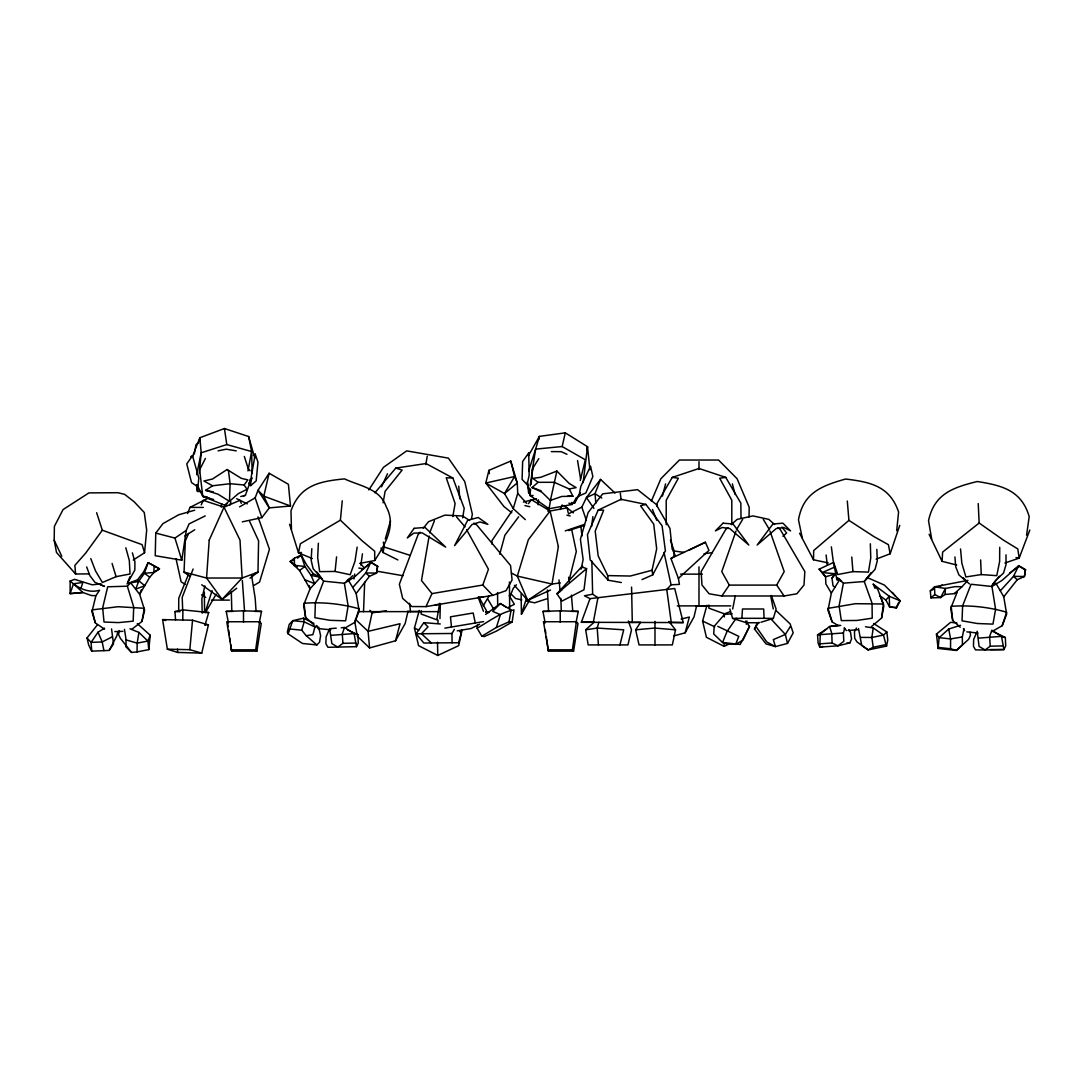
<?xml version="1.0" encoding="UTF-8"?>
<svg xmlns="http://www.w3.org/2000/svg" width="1084" height="1084" viewBox="0 0 1084 1084"><rect width="100%" height="100%" fill="white"/><g stroke="black" fill="none" stroke-linecap="round" stroke-linejoin="round"><path stroke-width="1.5" d="M70.135 581.024L70.135 593.639L82.845 592.501L91.571 595.577L95.92 595.644L99.552 590.238C88.725 593.463 78.062 588.219 70.135 581.024L74.579 579.344L92.181 584.804L101.191 583.883M731.795 524.67L731.808 500.239L719.668 478.207L725.738 477.394L740.846 503.166L741.009 518.084M668.923 621.484L675.522 629.818L672.351 644.912L639.059 644.912L635.63 629.818L640.617 622.257L632.297 622.365L631.566 587.094M178.697 611.322L178.752 598.26L188.616 574.005M963.961 628.801L962.335 636.972L962.429 644.966L956.332 650.454L950.546 648.76L950.6 638.923L948.73 629.032L960.505 625.292M999.719 547.325L999.624 561.593L996.765 575.672L981.25 574.574L965.885 576.959L961.833 563.165L960.532 548.951M491.892 544.073L491.919 540.713L512.231 510.591M124.457 629.37L126.11 639.912L125.893 646.755L131.57 652.446L137.072 651.89L137.167 643.124L138.928 632.419L129.958 628.788M657.134 506.485L657.175 503.166L672.27 477.394L699.004 468.478L725.738 477.394M88.834 573.883L75.582 573.992L56.504 552.447L54.2 540.238L54.39 526.363L63.062 509.588L88.902 492.908L117.871 492.705L124.66 494.372L134.145 501.784L144.267 512.488L146.679 530.062L144.565 552.732L133.251 560.022M182.776 619.831L182.911 609.872L208.697 612.528L204.971 625.305M749.044 516.987L749.179 507.217L737.079 478.708L718.543 460.022L679.424 460.022L660.888 478.708L651.335 501.214M421.256 610.739L421.175 614.059L438.031 620.238L437.936 623.368M708.895 605.075L708.828 608.138L724.383 613.842L730.494 611.566M828.217 562.908L813.488 559.778L813.691 550.55L848.921 520.361L847.295 501.011M194.673 510.212L178.63 514.805L162.979 523.599L155.771 533.071L155.229 555.713L181.8 560.198L186.258 530.388L189.077 523.897L205.242 515.889M439.955 618.598L440.348 603.571M674.004 556.173L674.153 550.997L670.454 540.225M127.993 583.436L137.573 579.777L143.698 571.81L148.129 562.664L154.104 565.78L153.901 572.474L149.727 577.176L139.66 594.317L144.619 610.17L141.936 621.471L131.909 629.208M724.288 616.986L724.383 613.842M344.617 628.259L354.78 622.365L359.129 608.842C341.297 603.761 322.531 601.864 304.035 603.273L305.593 617.392L314.346 625.211M229.469 501.35L230.106 483.708L228.507 470.998L227.071 469.535L212.423 479.047L203.928 480.984L212.532 485.781L230.106 483.708L244.09 484.995L247.057 489.291L238.29 493.667L229.469 501.35L217.952 494.168L205.621 490.32L212.532 485.781M104.47 629.113L95.311 622.88L92.113 609.885L118.142 606.715L144.335 608.3L141.936 621.471M363.519 611.633L364.685 582.216M654.993 621.43L654.98 644.912M991.928 631.566L1002.185 625.712L1006.643 612.203C988.703 607.013 969.828 605.007 951.196 606.308L952.687 620.454L960.207 627.202M231.312 591.823L231.813 611.417M318.384 543.192L317.653 557.42L319.658 571.634L335.091 571.444L350.186 574.723L355.01 561.2L357.151 547.108M137.316 623.639L150.229 635.251L148.806 649.628L137.072 651.89M538.152 504.819L538.463 499.846M311.826 548.694L311.122 560.13L313.127 568.68L322.178 579.019M956.711 565.021L942.064 561.336L942.646 552.054L979.15 523.016L978.229 503.572M250.133 479.25L249.388 484.236L250.648 485.632L251.231 476.784L255.214 454.155L253.29 455.239M477.109 628.164C488.965 621.62 500.456 612.23 513.979 609.899L512.163 621.986L496.431 631.118L484.331 636.538L481.852 636.213L477.109 628.164L477.326 625.021M945.045 594.466L945.451 588.436L955.031 586.647L961.955 586.729L967.849 580.387L934.53 586.823L930.289 590.875L930.939 597.867L940.614 597.582L945.045 594.466L954.448 593.612L957.321 591.878L950.749 608.273L952.687 620.454M729.871 609.018L732.608 618.408L741.862 618.314L742.499 608.991L763.664 608.991L764.098 618.314L773.366 618.408L776.103 609.018L771.32 595.441M848.853 629.804L850.506 632.229L851.536 639.018L849.856 642.92L837.946 645.82L819.761 647.121L820.29 634.086L829.545 626.484L840.737 625.414M201.746 653.124L189.822 649.682L192.532 620.238L162.6 619.601L167.37 649.194L177.668 652.433L201.746 653.124L208.426 624.845L192.532 620.238M198.02 486.364L197.545 491.404L200.716 491.58M199.293 472.936L201.19 452.787L199.849 437.733L224.429 428.532L248.642 436.527L254.862 458.342M192.505 455.714L186.76 463.911L191.516 482.543L197.965 486.933L198.806 478.085L192.505 455.714L190.703 456.798M359.983 563.355L374.712 560.536L374.685 551.241L361.988 540.672L340.39 520.171L342.273 500.822M583.138 482.529L587.501 446.703L565.292 432.841L539.398 436.391L528.789 455.104M291.46 529.426L290.986 510.794C300.2 485.239 319.441 481.337 344.495 478.884C359.698 486.038 379.969 488.41 386.189 506.675C396.758 525.577 384.874 544.547 374.712 560.536M335.091 571.444L336.582 556.878M530.604 489.114L529.968 495.469L549.06 508.762L572.013 504.48L580.374 493.017M531.092 484.358L532.691 468.491L538.802 458.627M896.671 530.713L898.595 512.041C889.95 486.242 870.533 482.001 845.588 479.033C821.333 485.862 803.054 493.071 798.488 519.886L802.309 538.098M527.068 484.724L529.155 475.293L528.721 452.949L522.651 461.472L522.082 479.385L527.081 484.616M970.072 632.148L970.451 635.373L968.622 639.33L956.332 650.454L938.121 648.462L939.123 637.677L948.73 629.032M581.62 566.864L586.566 568.626L584.019 589.737L561.878 601.119L556.946 593.747L581.62 566.864L583.124 559.561L580.401 539.236L588.151 512.502L602.69 493.857L637.582 489.67L656.132 504.358L669.98 528.504L672.134 548.883L675.332 555.631L670.942 558.504L678.408 578.422L679.411 584.398L671.077 584.804L666.755 589.452L671.267 622.555M549.06 508.762L550.753 499.236M528.342 455.781L528.721 452.949M527.501 483.45L528.667 493.03L529.087 489.873M591.579 526.431L592.907 516.621M1026.589 535.198L1029.204 516.567C1021.413 490.388 1002.253 485.456 977.294 481.513C952.768 487.515 934.096 494.019 928.541 520.754L931.698 539.154M119.186 630.59L118.603 634.668L120.324 638.232L131.57 652.446M360.864 565.157L362.462 553.802M256.867 651.145L255.661 649.831L259.672 621.742L226.773 621.742L231.678 651.145L256.867 651.145L261.258 623.503L259.672 621.742M530.198 485.889L532.691 468.491M573.585 651.145L572.393 649.831L576.39 621.742L543.504 621.742L548.396 651.145L573.585 651.145L577.989 623.503L576.39 621.742M865.506 626.769L873.23 627.934L871.875 637.473L873.216 647.229L868.149 649.899L861.739 645.414L858.501 628.557M305.593 617.392L303.601 605.238L310.038 588.829L299.563 570.523L290.2 561.526L294.374 558.219L301.162 555.116L306.731 565.062L313.29 573.707L320.417 577.284L323.642 581.146L344.373 583.246L354.305 577.149L370.823 562.271L377.557 566.255L376.582 573.097L369.441 576.349L356.162 593.49L359.17 610.848L354.78 622.365M353.98 578.937L354.712 574.032M991.941 586.485L995.6 609.303L992.958 624.113L977.389 623.517L962.036 620.834L962.619 605.807L971.074 584.262L991.941 586.485L1001.982 580.441L1018.703 565.645L1025.464 569.669L1024.434 576.512L1017.226 579.737L1003.757 596.81L1006.67 614.208L1002.185 625.712M199.32 441.066L199.849 437.733L192.261 457.123M874.991 588.355L873.27 584.195L877.755 589.439L883.433 604.005L881.59 618.029L871.346 626.701M528.667 493.03L529.439 488.152M532.285 470.253L535.645 449.115L539.398 436.391L538.694 439.67M462.651 517.854L464.209 508.328L452.882 478.017L425.998 463.546L395.809 468.085L374.901 492.8M429.142 536.079L421.473 580.509L431.974 593.598L482.8 585.035L492.719 595.36L506.025 590.685L512.068 579.981L510.55 565.496L476.703 524.913L473.857 523.125M436.933 619.14L439.67 603.314M383.099 502.841L385.091 491.35L402.137 470.09L395.809 468.085M377.557 566.255L376.582 573.097L365.769 572.962L352.72 587.501L356.162 593.49M425.795 464.589L427.245 456.256M452.814 516.662L455.104 503.532L446.242 477.773L452.882 478.017M481.852 636.213L496.377 627.487L509.019 621.796L511.092 609.994L500.334 603.544L485.646 614.398M1025.464 569.669L1024.434 576.512L1013.54 576.322L1000.329 590.807L1003.757 596.81M194.293 454.033L196.014 444.684L198.697 442.692M471.445 519.073L472.353 514.209L464.738 481.526L448.41 458.139L406.676 450.876L383.411 467.38L368.845 489.927M593.314 622.324L597.934 597.704L592.636 594.208L584.452 595.78L589.994 598.653L674.709 588.504L683.232 622.582L581.349 622.297L589.994 598.653M881.59 618.029L883.853 605.942L879.978 595.441M247.951 470.89L251.623 451.54L248.642 436.527M586.878 449.996L587.501 446.703L589.899 469.819M836.618 579.466L839.531 579.899L843.393 583.151L839.097 605.793L841.319 620.604L856.848 620.454L872.214 618.192L872.051 603.219L864.246 581.512L867.593 577.704L884.354 585.062L900.248 600.793L896.549 607.677L889.612 607.013L885.899 600.075L879.747 595.672M221.15 507.095L221.773 503.83M579.005 495.849L580.834 486.364L590.55 466.201L592.867 476.526L585.807 493.044L579.276 495.808M732.689 608.991L735.277 595.834M836.13 575.374L836.821 579.683L839.531 579.899L831.36 593.083L827.959 610.319L832.119 621.904L837.878 625.387M856.455 628.043L854.463 631.687L854.693 638.273L857.01 641.958L868.149 649.899L886.563 646.091L887.755 640.034L886.834 631.972L873.609 623.476M259.252 622.839L261.529 611.403L243.493 610.807L226.217 611.403L228.439 622.839M575.983 622.785L578.246 611.403L560.225 610.807L542.935 611.403L545.144 622.772M397.896 559.954L383.031 552.501L384.156 547L383.37 542.108M196.678 474.711L201.19 452.787L226.8 444.562L251.623 451.54L252.165 473.044M569.222 488.979L572.935 496.255L561.864 496.445L550.401 500.415L556.891 471.066L569.154 483.41L576.105 487.637L569.222 488.979L554.209 482.299L538.098 482.312L532.8 478.356L540.699 477.312L556.891 471.066M369.888 610.333L372.097 612.853L368.099 631.362L369.576 647.934L395.524 640.793L405.159 623.53L408.018 611.24M652.744 574.872L652.067 570.265L656.687 548.829L653.72 524.128L640.536 505.781L645.874 504.399L662.094 525.781L665.4 550.902L652.744 574.872L641.999 579.574M462.177 629.655L458.695 645.644L437.76 655.468L418.559 645.644L414.44 628.056L419.251 610.455M746.28 624.303L746.984 621.064M318.696 627.053L320.607 635.658L319.55 642.189L316.867 644.939L302.49 643.476L288.127 633.855L292.775 620.671L303.506 618.178L313.913 623.395M117.777 631.85L116.882 635.766L109.199 650.427L91.584 651.145L88.631 644.844L87.045 637.948L97.384 624.858M528.694 470.849L535.645 449.115L562.149 446.54L565.292 432.841M204.862 585.916L201.854 598.896L202.193 613.11M269.117 473.247L258.006 490.28L269.293 507.895L290.485 505.998L288.398 484.291L269.117 473.247L263.805 496.16L269.293 507.895L261.867 517.624L242.328 521.851M696.565 606.051L694.031 616.891L685.142 632.812L673.963 635.888M548.07 511.431L548.87 508.206M575.916 498.112L574.737 502.895L571.376 502.597M580.238 480.537L585.346 459.779L562.149 446.54M95.92 595.644L91.937 611.769L95.311 622.88M525.306 519.629L513.247 508.64L517.718 493.437L517.285 482.936L510.754 461.052L488.925 470.348L485.781 483.044L503.924 506.513L511.729 512.759M569.154 580.184L576.309 551.526L571.553 528.884M619.94 644.912L623.72 629.818L597.203 628.056L585.672 629.818L588.178 644.912L627.934 644.912L631.498 629.885L628.368 620.983M662.432 496.079L665.59 483.884M395.524 640.793L400.077 623.72L368.099 631.362L355.376 619.249M685.142 632.812L689.343 617.053L681.145 619.018M819.531 643.869L832.092 642.961L837.946 645.82L843.813 641.294L843.393 632.975L844.68 628.164M317.233 626.105L314.956 627.04L312.897 634.655L306.23 635.685L301.745 630.197L289.238 628.923M499.724 554.209L504.9 535.198L518.64 516.783M730.074 643.571L724.126 646.362L706.416 637.297L702.608 621.064L706.917 605.292M598.856 622.257L597.203 628.056L598.422 644.912M385.281 538.911L390.511 520.862M301.745 630.197L304.184 621.823L303.506 618.178M496.377 627.487L500.401 614.642L492.678 611.39L500.334 603.544L505.686 606.85M575.699 499.873L574.737 502.895L579.398 494.575M521.133 594.046L521.431 614.181L526.404 598.598M205.12 612.446L212.098 590.631M80.88 588.531L82.845 582.433L73.468 583.788L70.135 593.639L82.845 592.501L73.468 583.788M229.916 505.022L230.96 501.824M876.129 559.154L890.154 553.775L899.734 525.415M735.982 531.146L721.768 571.62L729.288 585.103L776.686 585.103L784.098 595.983L796.875 593.775L804.003 585.008L804.843 571.62L780.344 529.656L778.041 527.596M329.644 628.693L326.094 636.85L325.891 643.693L327.91 647.284L356.514 646.674L358.276 643.002L357.91 634.75L354.075 633.571L344.509 627.487L342.287 633.815L342.923 643.327L337.788 647.08L331.839 643.571L329.644 628.693L336.257 628.151M243.507 495.93L245.404 495.307L250.81 480.144M482.8 585.035L488.437 569.222L466.621 529.764M141.367 589.723L139.66 594.317L130.649 582.786L127.356 586.2L107.695 586.783L102.641 607.948L104.037 622.04L118.63 622.595L133.169 621.159L133.698 607.013L127.356 586.2M261.867 517.624L255.16 497.868L258.006 490.28L263.805 496.16L290.485 505.998M1029.8 530.076L1019.163 558.125L1004.895 563.016M149.727 577.176L144.389 573.246L153.901 572.474L159.497 568.87L148.129 562.664L144.389 573.246L138.617 581.498L135.703 589.154L144.782 585.726L137.573 579.777M323.642 581.146L315.376 602.704L314.888 617.717L330.132 620.319L345.606 620.82L348.14 606.01L344.373 583.246M193.115 569.019L182.207 597.352L182.695 610.455M483.207 605.848L488.925 596.186M187.613 513.545L189.998 507.393L208.738 497.854M615.007 493.071L600.563 479.385L594.994 493.681L595.861 503.098M429.698 532.813L434.44 520.726M509.629 597.379L513.233 588.382L516.404 584.777M127.614 582.528L129.931 576.783M745.67 621.024L749.491 626.444L740.169 644.479L722.527 642.473L713.706 633.964L714.207 626.295L724.41 614.479L732.161 613.693M150.229 635.251L147.871 641.064L148.806 649.628M645.874 504.399L621.064 499.304L598.165 510.117L587.447 534.724L590.184 559.913L608.138 580.225L621.349 582.528M188.643 533.382L185.323 540.889L184.05 572.108L189.483 575.997M201.258 504.832L203.25 500.32L224.009 507.204L239.903 500.32L241.285 503.315M560.171 509.534L562.203 504.927M381.554 486.824L387.476 473.776M420.131 532.19L418.031 534.805L399.359 584.235L402.679 598.422L411.893 606.552L425.998 606.606L431.974 593.598M776.279 610.753L790.141 623.91L793.203 632.866L787.499 643.422L775.439 646.592L766.036 643.923L754.478 628.977L757.282 623.015M749.491 626.444L743.028 640.048L735.616 644.411L738.787 636.362L717.811 626.362M568.463 513.897L581.837 507.095L586.444 497.57L600.563 479.385M127.031 583.964L134.836 570.076L134.917 561.797L132.383 552.854M896.048 607.853L898.717 602.514M205.418 458.451L199.646 469.751L202.762 496.364L224.659 505.239L225.946 505.063L228.101 501.973M776.686 585.103L784.206 571.62L769.979 531.146M580.997 569.114L582.609 566.268M459.63 630.685L461.066 633.395L458.654 642.744L452.069 642.771L451.987 633.49L454.372 629.384M205.445 612.596L216.163 594.195M521.431 614.181L529.656 600.035M754.478 628.977L758.692 622.324M736.51 529.629L742.662 519.385M790.344 626.457L785.358 634.452L773.339 639.601L775.439 646.592L766.781 641.972L755.954 626.471M109.199 650.427L113.508 643.842L111.557 628.937M248.724 483.45L252.287 478.003M834.924 587.203L833.013 585.794L831.984 578.124L834.748 573.91M864.924 580.658L875.073 569.303L877.295 560.794L876.834 549.371M104.62 628.178L98.021 632.216L91.083 642.378L91.761 651.172M727.933 527.596L725.63 529.656L701.131 571.62L701.971 585.008L709.085 593.775L721.863 595.983L729.288 585.103M452.069 642.771L423.858 643.042L416.134 633.788L423.83 622.65L440.28 623.964M736.253 618.205L727.066 631.457L722.527 642.473L725.63 643.611L736.944 644.275M96.639 512.718L102.316 530.212L85.595 553.219L74.864 565.374L75.582 573.992M991.982 585.36L995.586 580.468L1003.499 573.111L1006.033 564.683L1005.993 554.845M244.09 484.995L247.857 479.887L241.285 478.329L227.071 469.535M528.464 503.626L531.404 499.683L550.103 511.025L567.135 507.854L568.165 512.705M866.102 579.222L871.184 572.528M423.275 528.26L428.519 521.716L444.887 515.13L462.516 515.984L469.602 520.456M993.052 584.059L999.434 576.241M885.899 600.075L889.232 596.268L900.248 600.793L899.395 601.173M831.984 578.124L835.845 573.815L835.669 572.501M346.23 581.458L348.343 579.29M347.815 580.211L352.747 575.658M886.834 631.972L883.487 635.061L871.875 637.473L860.642 637.392M224.659 505.239L226.908 503.179M678.408 578.422L708.963 550.387L705.386 542.23L670.942 558.504M954.448 593.612L961.955 586.729M585.672 629.818L594.33 622.04M731.375 524.52L737.134 519.385L752.987 515.916L768.841 519.385L774.586 524.52M782.919 536.241L786.645 532.976L781.889 527.081M550.401 500.415L541.81 492.15L532.095 487.502L538.098 482.312M250.648 485.632L256.163 480.944L257.978 462.15L255.214 454.155M930.939 597.867L934.828 594.547L934.53 586.823L945.451 588.436L940.614 597.582L934.828 594.547M586.566 568.626L556.946 593.747L562.108 589.696M938.121 648.462L936.441 634.14L950.6 622.324L956.969 623.015M297.477 558.125L301.162 555.116L304.916 566.444L311.081 575.374L314.604 583.653L310.038 588.829L309.197 585.631M236.718 588.26L222.098 599.384L201.719 584.777M249.998 578.151L257.978 572.095L258.588 540.875L249.591 521.35M299.563 570.523L304.916 566.444L294.442 565.333L294.374 558.219M313.29 573.707L311.081 575.374L320.417 577.284L314.604 583.653L304.821 579.737M362.056 569.547L368.574 564.791M990.478 649.546L1003.933 649.56L1003.269 645.915L990.248 646.186L985.085 649.966L975.505 649.899L973.459 646.321L973.649 639.479L977.212 631.322L979.082 646.43L985.085 649.966L1003.933 649.56L1005.708 645.861L1005.342 637.541L992.036 630.969M1009.827 572.88L1019.055 566.255L1025.613 569.954M155.771 533.071L174.944 538.084L186.258 530.388M822.891 646.484L819.761 647.121L818.135 643.137L817.553 634.831L827.119 628.639M184.863 535.97L194.741 529.764M152.722 573.057L159.497 568.87L154.104 565.78M340.39 520.171L300.376 543.734L298.479 552.826L312.341 558.545M253.819 585.495L259.564 582.054L269.442 549.263L257.992 516.865M239.578 506.851L255.16 497.868M508.41 607.392L514.385 604.276L509.182 595.577M479.616 624.208L471.133 628.503L457.245 630.847M112.086 636.945L102.194 641.931L91.083 642.378L87.045 637.948M689.085 550.184L705.386 542.23M930.289 590.875L933.27 589.425M937.755 587.243L942.226 585.062M819.247 569.141L833.311 562.555L835.845 573.815L825.561 576.796L819.247 569.141L825.561 576.796L825.872 583.978L831.36 593.083M254.93 573.463L257.978 572.095L242.138 578.029L206.556 578.029L184.05 572.108L187.044 573.544M550.509 590.035L527.705 600.36L514.412 585.333M834.829 567L822.309 572.555L835.845 573.815M125.812 547.772L129.321 560.482L130.026 573.992L116.069 576.661L102.397 582.501L95.514 570.902L90.771 558.572M293.222 560.333L290.2 561.526L295.282 564.818M565.265 530.889L584.222 524.48M568.707 530.577L584.628 525.333M547.339 598.639L534.588 602.826L526.634 601.01M761.009 622.257L773.366 618.408M817.553 634.831L843.393 632.975M240.743 496.553L245.404 495.307M652.067 570.265L630.265 576.038L607.717 575.59L598.165 555.848L595.197 531.146L603.68 510.198L598.165 510.117M523.382 502.068L536.472 498.735M175.554 619.94L174.958 611.566L182.911 609.872M873.216 647.229L885.94 644.601L886.563 646.091M218.087 450.836L226.231 449.196L236.231 450.849M870.344 543.775L870.764 557.989L868.447 572.122L852.945 571.607L837.742 574.534L833.189 560.929L831.36 546.837M444.86 628.124L483.599 621.606M435.185 604.913L438.519 604.357M478.478 597.623L483.478 596.769M425.998 606.606L492.719 595.36M962.335 636.972L950.6 638.923L939.123 637.677L936.441 634.14M130.649 582.786L138.617 581.498M372.097 612.853L386.297 610.766M703.977 553.775L712.256 552.623M331.298 635.319L354.075 633.571L356.514 646.674M978.54 638.124L1001.481 636.349L1005.342 637.541M560.387 582.907L552 584.032L517.312 576.092L511.431 573.016M301.501 552.461L298.479 552.826L289.591 524.236M993.025 583.68L995.925 583.368L1000.329 590.807M635.63 629.818L654.722 628.056L675.522 629.818M341.216 627.758L344.509 627.487M843.393 583.151L864.246 581.512M848.094 630.495L857.647 629.75M831.225 625.996L839.165 625.414M846.645 643.151L849.856 642.92M114.863 631.579L122.939 631.335M581.349 622.297L592.216 622.04M342.923 643.327L355.85 643.056M416.134 633.788L451.987 633.49M695.684 605.793L707.242 605.766M407.191 611.525L418.844 611.498M669.031 622.284L683.232 622.582M680.535 574.141L702.337 574.141M721.863 595.983L784.098 595.983M677.297 605.888L730.684 605.888M226.217 611.403L232.938 611.403M254.794 611.403L261.529 611.403M542.935 611.403L549.669 611.403M571.525 611.403L578.246 611.403M358.723 611.633L439.047 611.633M741.862 618.314L764.098 618.314M759.464 622.744L746.51 622.744L732.608 618.408M231 649.831L255.661 649.831M547.718 649.831L572.393 649.831M189.998 507.393L203.277 507.434M211.421 600.062L229.401 600.116M551.322 451.622L561.106 451.662L566.986 454.291M628.95 622.338L632.297 622.365M533.098 495.51L529.968 495.469L527.271 482.204M167.37 649.194L189.822 649.682M174.958 611.566L180.012 611.701M201.949 612.338L208.697 612.528M205.052 624.736L208.426 624.845M509.019 621.796L512.163 621.986M883.433 604.005L855.506 603.693L828.027 608.354L832.119 621.904M568.03 495.889L572.935 496.255M896.549 607.677L889.612 607.013L889.232 596.268L873.27 584.195M330.769 629.831L318.113 628.557L316.271 625.482M197.003 484.48L202.762 496.364L207.166 496.838M966.82 631.864L977.971 633.056M937.972 647.378L950.546 648.76M672.27 477.394L678.354 478.207L666.213 500.239L666.213 524.67M674.153 550.997L684.099 552.393M485.591 611.85L488.816 612.324M485.7 612.094L488.776 612.541M1016.02 557.582L1019.163 558.125L1017.795 548.924L1003.635 540.266L979.15 523.016M358.858 568.043L363.614 568.87M376.717 571.146L403.058 575.739M205.621 490.32L213.399 491.892M524.927 505.591L529.778 506.702M566.959 515.198L570.198 515.943M521.851 599.913L515.483 598.463L510.943 593.869M202.762 496.364L213.602 499.494M126.11 639.912L137.167 643.124L147.871 641.064L138.928 632.419M162.6 619.601L165.649 620.563M384.156 547L410.023 555.333M532.095 487.502L541.133 490.795M102.316 530.212L142.112 544.656L144.565 552.732M568.924 503.179L572.013 504.48M100.175 584.52L104.538 586.403L94.972 582.352L89.891 575.672L86.679 566.946M347.381 629.79L357.91 634.75M702.608 621.064L714.749 626.809M414.44 628.056L418.749 630.102M314.956 627.04L304.184 621.823L292.775 620.671L289.225 624.438L287.328 632.067L288.127 633.855M236.718 498.681L247.22 503.884M294.442 565.333L297.328 566.769M377.72 566.539L370.823 562.271L365.769 572.962L369.441 576.349M185.215 584.412L181.123 581.796L176.042 558.802M201.597 594.845L205.689 597.447M601.755 498.057L594.994 493.681L586.444 497.57L593.924 508.437M848.921 520.361L873.961 536.621L888.419 544.696L890.154 553.775M873.23 627.934L883.487 635.061L885.94 644.601M564.236 505.523L573.368 512.895M306.23 635.685L316.867 644.939M196.434 485.551L197.965 486.933M1017.226 579.737L1013.54 576.322L1018.703 565.645L1019.055 566.255M431.351 642.947L421.459 633.72L428.004 626.864L423.83 622.65M357.232 636.145L369.576 647.934M837.62 577.677L840.032 580.008M963.256 577.745L966.779 581.376M839.49 579.113L841.577 581.309M770.724 618.693L785.358 634.452L787.499 643.422M844.097 627.975L846.496 630.617M517.718 493.437L526.688 503.355M969.462 583.924L958.961 574.967L955.722 566.769L954.923 556.973M250.106 470.754L248.195 468.545L244.334 456.472M456.581 516.987L465.022 526.851M360.281 563.274L364.21 567.975M892.389 592.42L895.384 596.173M316.962 572.04L321.867 578.842M763.312 519.385L769.464 529.629M487.773 599.167L493.857 609.303M348.303 580.103L352.72 587.501M963.391 628.612L964.611 630.671M513.247 508.64L504.521 493.559L485.781 483.044L514.575 476.513L517.285 482.936L504.521 493.559L514.575 476.513L510.754 461.052M478.721 596.728L486.499 610.793M799.586 533.26L813.488 559.778M543.504 621.742L544.398 623.503M929.096 534.263L942.064 561.336M54.2 540.238L61.774 556.227M380.972 548.043L383.031 552.501M98.021 632.216L102.194 641.931L103.928 650.685M652.487 509.48L656.687 520.239M478.152 597.203L483.45 611.268M581.837 507.095L586.376 520.442M829.545 626.484L831.753 633.259L832.092 642.961M174.944 538.084L181.8 560.198M112.099 563.477L116.069 576.661M732.377 483.884L735.142 494.548M664.018 552.447L671.077 584.804M475.307 622.921L473.152 613.002L450.47 616.823L451.472 626.945M770.683 595.834L773.258 608.991M1003.269 645.915L1001.481 636.349L991.846 630.224L989.597 636.606L990.248 646.186M354.766 621.43L356.961 634.519M196.502 485.212L197.545 491.404L196.624 485.402M577.555 460.551L580.563 478.762M568.585 577.271L569.344 582.135M571.404 595.116L572.786 611.268M251.596 575.563L255.187 598.368L256.068 611.268M224.429 428.532L226.8 444.562M545.333 630.007L545.808 633.259M546.282 636.511L548.396 651.145M488.925 470.348L489.399 473.6M227.681 623.503L228.141 626.755M228.616 630.007L229.32 634.885M229.794 638.137L230.269 641.389M230.729 644.641L231.678 651.145M620.319 493.22L621.118 499.914M826.103 554.981L827.255 564.723M409.522 603.219L410.511 611.633M580.848 526.282L581.986 536.024M559.005 579.899L560.184 591.647M242.342 580.441L244.564 611.268M607.717 575.59L608.138 580.225M458.749 486.174L459.779 498.87M851.767 557.054L852.945 571.607M548.545 611.417L547.42 589.967M177.505 649.086L177.668 652.433M980.627 559.94L981.25 574.574M560.862 598.368L561.282 611.268M591.85 561.092L592.636 594.208M724.058 642.975L724.126 646.362M437.516 642.256L437.76 655.468M204.32 592.162L204.591 612.324M509.439 582.027L509.67 608.68M497.57 592.528L497.692 605.699M560.225 610.807L560.238 622.216M243.493 610.807L243.521 622.351M698.99 461.648L698.99 469.467M698.99 566.878L698.99 605.888M209.212 540.13L206.556 578.029L222.098 599.384L242.138 578.029L240.011 540.13L224.009 507.204L209.212 540.13M558.368 546.648L552 584.032L527.705 600.36L517.312 576.092L528.342 539.778L550.103 511.025L558.368 546.648M467.705 520.225L454.603 545.604L472.123 524.453L480.063 521.973L487.881 524.371L478.274 517.515L467.705 520.225M414.115 528.328L407.286 537.962L413.885 533.125L422.204 532.867L445.687 547.108L424.996 527.42L414.115 528.328M772.906 524.019L757.147 545.035L776.252 528.531L783.84 527.501L790.561 530.875L782.905 523.179L772.906 524.019M723.069 523.179L715.399 530.875L722.134 527.501L729.708 528.531L748.827 545.035L733.069 524.019L723.069 523.179"/></g></svg>
